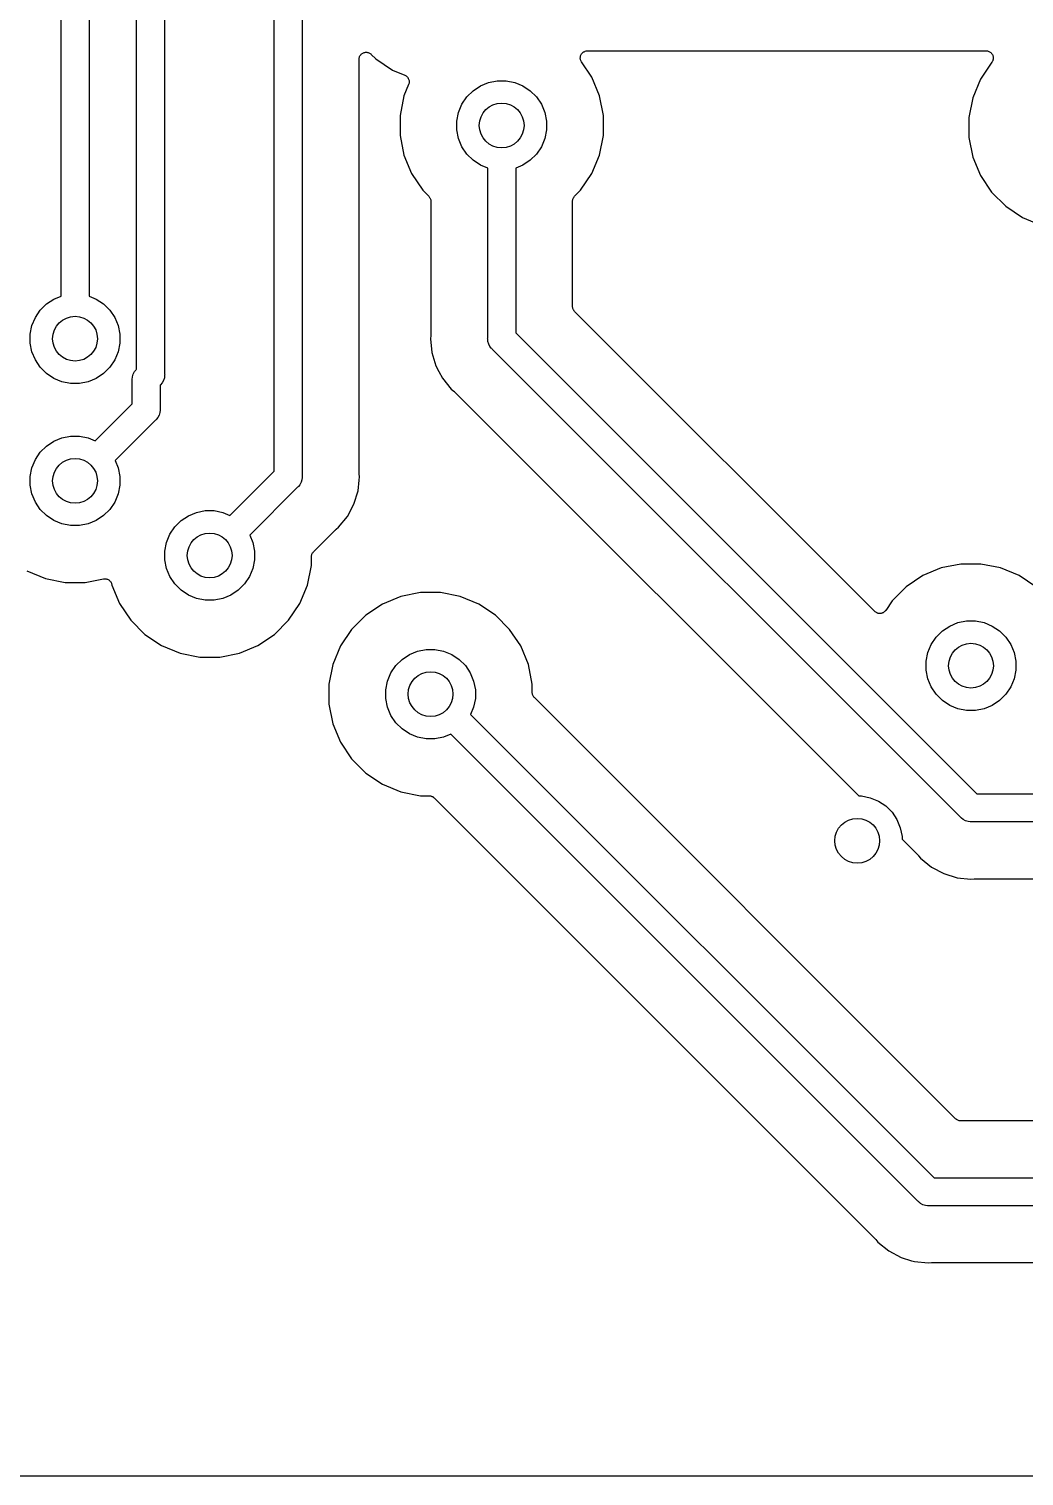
# Model space of a CAD drawing. Extents: x 1 to 139, y -76 to -1.
# Drawn here: x 18 to 26.89, y -75.56 to -62.64 of the extents above; entities that cross this region are included whole.
import ezdxf

# ---------------------------------------------------------------- set-up
doc = ezdxf.new("R2010")
doc.units = 0
doc.header["$MEASUREMENT"] = 0
doc.layers.add('BLACK', color=7, linetype='CONTINUOUS')

msp = doc.modelspace()

# ---------------------------------------------------------------- linework, layer by layer
at = {"layer": 'BLACK', "linetype": 'CONTINUOUS'}
for p, q in [((18.29, -65.0238), (18.29, -55.2511)), ((18.54, -55.2968), (18.54, -65.0238)), ((18.965, -65.6771), (18.965, -55.8461)), ((19.215, -55.8918), (19.215, -65.7229)), ((20.4435, -56.2731), (20.4435, -66.6337)), ((20.1935, -66.588), (20.1935, -56.4637)), ((20.9515, -62.9087), (20.9522, -62.9028)), ((20.9515, -62.9089), (20.9515, -62.9087)), ((20.9515, -62.909), (20.9515, -62.9089)), ((20.9515, -62.9089), (20.9515, -62.9089)), ((20.9515, -62.9096), (20.9515, -62.909)), ((20.9515, -66.6056), (20.9515, -62.9096)), ((20.9522, -62.9028), (20.9528, -62.8966)), ((20.9528, -62.8966), (20.9529, -62.8965)), ((20.9529, -62.8964), (20.9547, -62.8906)), ((20.9529, -62.8965), (20.9529, -62.8964)), ((20.9547, -62.8906), (20.9566, -62.8848)), ((20.9566, -62.8846), (20.9596, -62.8793)), ((20.9566, -62.8847), (20.9566, -62.8846)), ((20.9566, -62.8848), (20.9566, -62.8847)), ((20.9596, -62.8793), (20.9625, -62.8739)), ((20.9625, -62.8739), (20.9626, -62.8738)), ((20.9626, -62.8737), (20.9666, -62.869)), ((20.9626, -62.8738), (20.9626, -62.8737)), ((20.9666, -62.869), (20.9704, -62.8644)), ((20.9704, -62.8644), (20.9705, -62.8643)), ((20.9705, -62.8643), (20.9706, -62.8642)), ((20.9706, -62.8642), (20.9754, -62.8604)), ((20.9754, -62.8604), (20.98, -62.8566)), ((20.98, -62.8566), (20.9801, -62.8565)), ((20.9801, -62.8565), (20.9802, -62.8565)), ((20.9802, -62.8565), (20.9857, -62.8536)), ((20.9857, -62.8536), (20.991, -62.8508)), ((20.991, -62.8508), (20.9911, -62.8508)), ((20.9911, -62.8508), (20.9912, -62.8507)), ((20.9912, -62.8507), (20.9971, -62.849)), ((20.9971, -62.849), (21.0029, -62.8473)), ((21.0029, -62.8473), (21.003, -62.8473)), ((21.003, -62.8473), (21.0031, -62.8472)), ((21.0031, -62.8472), (21.0089, -62.8467)), ((21.0089, -62.8467), (21.0152, -62.8461)), ((21.0152, -62.8461), (21.0153, -62.8461)), ((21.0153, -62.8461), (21.0154, -62.8461)), ((21.0154, -62.8461), (21.0214, -62.8467)), ((21.0214, -62.8467), (21.0276, -62.8474)), ((21.0276, -62.8474), (21.0277, -62.8474)), ((21.0277, -62.8474), (21.0278, -62.8474)), ((21.0278, -62.8474), (21.0335, -62.8492)), ((21.0335, -62.8492), (21.0394, -62.851)), ((21.0394, -62.851), (21.0395, -62.851)), ((21.0395, -62.851), (21.0396, -62.8511)), ((21.0396, -62.8511), (21.0448, -62.8539)), ((21.0448, -62.8539), (21.0503, -62.8568)), ((21.0503, -62.8568), (21.0504, -62.8569)), ((21.0504, -62.8569), (21.0505, -62.857)), ((21.0505, -62.857), (21.0552, -62.8609)), ((21.0552, -62.8609), (21.0599, -62.8647)), ((21.0599, -62.8647), (21.1007, -62.9055)), ((21.1007, -62.9055), (21.2494, -63.0049)), ((22.9268, -62.896), (22.9275, -62.8899)), ((22.9268, -62.8961), (22.9268, -62.896)), ((22.9268, -62.8963), (22.9268, -62.8961)), ((22.9273, -62.9022), (22.9268, -62.8963)), ((22.9279, -62.9083), (22.9273, -62.9022)), ((22.9275, -62.8899), (22.9281, -62.8839)), ((22.9279, -62.9085), (22.9279, -62.9083)), ((22.9279, -62.9086), (22.9279, -62.9085)), ((22.9296, -62.9144), (22.9279, -62.9086)), ((22.9281, -62.8838), (22.9282, -62.8837)), ((22.9281, -62.8839), (22.9281, -62.8838)), ((22.9282, -62.8837), (22.93, -62.8778)), ((22.9313, -62.9202), (22.9296, -62.9144)), ((22.93, -62.8778), (22.9318, -62.8721)), ((22.9314, -62.9204), (22.9313, -62.9202)), ((22.9314, -62.9205), (22.9314, -62.9204)), ((22.9343, -62.9259), (22.9314, -62.9205)), ((22.9318, -62.872), (22.9319, -62.8718)), ((22.9318, -62.8721), (22.9318, -62.872)), ((22.9319, -62.8718), (22.9348, -62.8665)), ((22.937, -62.9312), (22.9343, -62.9259)), ((22.9348, -62.8665), (22.9377, -62.8612)), ((22.9372, -62.9315), (22.937, -62.9312)), ((22.9375, -62.932), (22.9372, -62.9315)), ((22.9372, -62.9315), (22.9372, -62.9315)), ((22.9372, -62.9315), (22.9372, -62.9315)), ((23.0297, -63.0699), (22.9375, -62.932)), ((22.9377, -62.8611), (22.9378, -62.861)), ((22.9377, -62.8612), (22.9377, -62.8611)), ((22.9378, -62.861), (22.9417, -62.8563)), ((22.9417, -62.8563), (22.9456, -62.8516)), ((22.9456, -62.8516), (22.9457, -62.8516)), ((22.9457, -62.8516), (22.9458, -62.8514)), ((22.9458, -62.8514), (22.9504, -62.8477)), ((22.9504, -62.8477), (22.9552, -62.8438)), ((22.9552, -62.8438), (22.9553, -62.8437)), ((22.9553, -62.8437), (22.9554, -62.8437)), ((22.9554, -62.8437), (22.9607, -62.8409)), ((22.9607, -62.8409), (22.9661, -62.838)), ((22.9661, -62.838), (22.9662, -62.8379)), ((22.9662, -62.8379), (22.9664, -62.8379)), ((22.9664, -62.8379), (22.9719, -62.8362)), ((22.9719, -62.8362), (22.978, -62.8344)), ((22.978, -62.8344), (22.9781, -62.8344)), ((22.9781, -62.8344), (22.9782, -62.8344)), ((22.9782, -62.8344), (22.9842, -62.8338)), ((22.9842, -62.8338), (22.9903, -62.8332)), ((22.9903, -62.8332), (26.5514, -62.8332)), ((26.6023, -62.9343), (26.5003, -63.0869)), ((26.5514, -62.8332), (26.552, -62.8332)), ((26.552, -62.8332), (26.5521, -62.8332)), ((26.5521, -62.8332), (26.5521, -62.8332)), ((26.5521, -62.8332), (26.5523, -62.8332)), ((26.5523, -62.8332), (26.5583, -62.8339)), ((26.5583, -62.8339), (26.5644, -62.8345)), ((26.5644, -62.8345), (26.5645, -62.8346)), ((26.5645, -62.8346), (26.5646, -62.8346)), ((26.5646, -62.8346), (26.5703, -62.8364)), ((26.5703, -62.8364), (26.5762, -62.8382)), ((26.5762, -62.8382), (26.5763, -62.8383)), ((26.5763, -62.8383), (26.5764, -62.8383)), ((26.5764, -62.8383), (26.5818, -62.8413)), ((26.5818, -62.8413), (26.5871, -62.8442)), ((26.5871, -62.8442), (26.5872, -62.8442)), ((26.5872, -62.8442), (26.5873, -62.8443)), ((26.5873, -62.8443), (26.5921, -62.8484)), ((26.5921, -62.8484), (26.5966, -62.8521)), ((26.5966, -62.8521), (26.5967, -62.8522)), ((26.5967, -62.8522), (26.5968, -62.8523)), ((26.5968, -62.8523), (26.6007, -62.8571)), ((26.6007, -62.8571), (26.6044, -62.8617)), ((26.604, -62.9322), (26.6023, -62.9343)), ((26.6041, -62.9321), (26.604, -62.9322)), ((26.6042, -62.932), (26.6041, -62.9321)), ((26.6071, -62.9265), (26.6042, -62.932)), ((26.6044, -62.8617), (26.6045, -62.8618)), ((26.6045, -62.8618), (26.6045, -62.8619)), ((26.6045, -62.8619), (26.6074, -62.8675)), ((26.6099, -62.9213), (26.6071, -62.9265)), ((26.6074, -62.8675), (26.6102, -62.8727)), ((26.61, -62.9212), (26.6099, -62.9213)), ((26.6118, -62.9152), (26.61, -62.9211)), ((26.61, -62.9211), (26.61, -62.9212)), ((26.6102, -62.8727), (26.6102, -62.8728)), ((26.6102, -62.8728), (26.6103, -62.8729)), ((26.6103, -62.8729), (26.612, -62.8787)), ((26.6136, -62.9095), (26.6118, -62.9152)), ((26.612, -62.8787), (26.6137, -62.8846)), ((26.6142, -62.9034), (26.6136, -62.9093)), ((26.6136, -62.9093), (26.6136, -62.9094)), ((26.6136, -62.9094), (26.6136, -62.9095)), ((26.6137, -62.8846), (26.6137, -62.8847)), ((26.6137, -62.8847), (26.6138, -62.8848)), ((26.6138, -62.8848), (26.6143, -62.8909)), ((26.6149, -62.8971), (26.6142, -62.9034)), ((26.6143, -62.8909), (26.6149, -62.8969)), ((26.6149, -62.8969), (26.6149, -62.897)), ((26.6149, -62.897), (26.6149, -62.8971)), ((21.2494, -63.0049), (21.3596, -63.0505)), ((21.3596, -63.0505), (21.36, -63.0507)), ((21.36, -63.0507), (21.36, -63.0507)), ((21.36, -63.0507), (21.3601, -63.0507)), ((21.3601, -63.0507), (21.3605, -63.0509)), ((21.3605, -63.0509), (21.3657, -63.0538)), ((21.3657, -63.0538), (21.3709, -63.0566)), ((21.3709, -63.0566), (21.3711, -63.0567)), ((21.3711, -63.0567), (21.3713, -63.0569)), ((21.3713, -63.0569), (21.3759, -63.0607)), ((21.3759, -63.0607), (21.3805, -63.0645)), ((21.3805, -63.0645), (21.3806, -63.0647)), ((21.3806, -63.0647), (21.3808, -63.0648)), ((21.3808, -63.0648), (21.3845, -63.0695)), ((21.3845, -63.0695), (21.3883, -63.0741)), ((21.3883, -63.0741), (21.3884, -63.0743)), ((21.3884, -63.0743), (21.3885, -63.0745)), ((21.3885, -63.0745), (21.3913, -63.0798)), ((21.3913, -63.0798), (21.3941, -63.0851)), ((23.0981, -63.2351), (23.0297, -63.0699)), ((21.394, -63.1335), (21.3519, -63.2351)), ((21.3957, -63.1278), (21.394, -63.1335)), ((21.3941, -63.0851), (21.3941, -63.0853)), ((21.3941, -63.0853), (21.3943, -63.0855)), ((21.3943, -63.0855), (21.396, -63.0913)), ((21.3975, -63.1221), (21.3957, -63.1278)), ((21.396, -63.0913), (21.3976, -63.097)), ((21.3976, -63.1216), (21.3975, -63.1218)), ((21.3975, -63.1218), (21.3975, -63.1221)), ((21.3976, -63.097), (21.3977, -63.0972)), ((21.3982, -63.1157), (21.3976, -63.1216)), ((21.3977, -63.0972), (21.3977, -63.0974)), ((21.3977, -63.0974), (21.3983, -63.1034)), ((21.3988, -63.1097), (21.3982, -63.1157)), ((21.3983, -63.1034), (21.3988, -63.1093)), ((21.3988, -63.1093), (21.3988, -63.1095)), ((21.3988, -63.1095), (21.3988, -63.1097)), ((21.9143, -63.245), (21.97, -63.1893)), ((21.97, -63.1893), (22.0355, -63.1455)), ((22.0355, -63.1455), (22.1083, -63.1154)), ((22.1083, -63.1154), (22.1856, -63.1)), ((22.1856, -63.1), (22.2644, -63.1)), ((22.2644, -63.1), (22.3417, -63.1154)), ((22.3417, -63.1154), (22.4145, -63.1455)), ((22.4145, -63.1455), (22.48, -63.1893)), ((22.48, -63.1893), (22.5357, -63.245)), ((26.5003, -63.0869), (26.4319, -63.2521)), ((21.3519, -63.2351), (21.317, -63.4106)), ((21.8404, -63.3833), (21.8705, -63.3105)), ((21.8705, -63.3105), (21.9143, -63.245)), ((22.5357, -63.245), (22.5795, -63.3105)), ((22.5795, -63.3105), (22.6096, -63.3833)), ((23.133, -63.4106), (23.0981, -63.2351)), ((26.4319, -63.2521), (26.397, -63.4276)), ((21.317, -63.4106), (21.317, -63.5894)), ((21.825, -63.4606), (21.8404, -63.3833)), ((21.825, -63.5394), (21.825, -63.4606)), ((22.6096, -63.3833), (22.625, -63.4606)), ((22.625, -63.4606), (22.625, -63.5394)), ((23.133, -63.5894), (23.133, -63.4106)), ((26.397, -63.4276), (26.397, -63.6064)), ((21.317, -63.5894), (21.3519, -63.7649)), ((21.8404, -63.6167), (21.825, -63.5394)), ((22.625, -63.5394), (22.6096, -63.6167)), ((23.0981, -63.7649), (23.133, -63.5894)), ((21.8705, -63.6895), (21.8404, -63.6167)), ((21.9143, -63.755), (21.8705, -63.6895)), ((22.5795, -63.6895), (22.5357, -63.755)), ((22.6096, -63.6167), (22.5795, -63.6895)), ((26.397, -63.6064), (26.4319, -63.7819)), ((21.3519, -63.7649), (21.4203, -63.9301)), ((21.97, -63.8107), (21.9143, -63.755)), ((22.0355, -63.8545), (21.97, -63.8107)), ((22.1, -63.8812), (22.0355, -63.8545)), ((22.4145, -63.8545), (22.35, -63.8812)), ((22.48, -63.8107), (22.4145, -63.8545)), ((22.5357, -63.755), (22.48, -63.8107)), ((23.0297, -63.9301), (23.0981, -63.7649)), ((26.4319, -63.7819), (26.5003, -63.9471)), ((21.4203, -63.9301), (21.5197, -64.0788)), ((22.1, -65.3989), (22.1, -63.8812)), ((22.35, -63.8812), (22.35, -65.3532)), ((22.9303, -64.0788), (23.0297, -63.9301)), ((26.5003, -63.9471), (26.5997, -64.0958)), ((21.5197, -64.0788), (21.5734, -64.1325)), ((22.8766, -64.1325), (22.9303, -64.0788)), ((26.5997, -64.0958), (26.7262, -64.2223)), ((21.5734, -64.1325), (21.5736, -64.1327)), ((21.5736, -64.1327), (21.5736, -64.1327)), ((21.5736, -64.1327), (21.5736, -64.1327)), ((21.5736, -64.1327), (21.574, -64.1331)), ((21.574, -64.1331), (21.5777, -64.1378)), ((21.5777, -64.1378), (21.5814, -64.1423)), ((21.5814, -64.1423), (21.5815, -64.1426)), ((21.5815, -64.1426), (21.5818, -64.1428)), ((21.5818, -64.1428), (21.5844, -64.148)), ((21.5844, -64.148), (21.5872, -64.1532)), ((21.5872, -64.1532), (21.5873, -64.1535)), ((21.5873, -64.1535), (21.5875, -64.1538)), ((21.5875, -64.1538), (21.5891, -64.1595)), ((21.5891, -64.1595), (21.5908, -64.1651)), ((21.5908, -64.1651), (21.5908, -64.1654)), ((21.5908, -64.1654), (21.5909, -64.1657)), ((21.5909, -64.1657), (21.5914, -64.1716)), ((21.5914, -64.1716), (21.592, -64.1774)), ((21.592, -64.1774), (21.592, -65.3708)), ((22.858, -64.1765), (22.8587, -64.1707)), ((22.858, -64.1772), (22.858, -64.1765)), ((22.858, -64.1774), (22.858, -64.1772)), ((22.858, -64.1772), (22.858, -64.1772)), ((22.858, -64.1772), (22.858, -64.1772)), ((22.858, -65.1165), (22.858, -64.1774)), ((22.8587, -64.1707), (22.8593, -64.1649)), ((22.8593, -64.1649), (22.8594, -64.1645)), ((22.8594, -64.1642), (22.8612, -64.1586)), ((22.8594, -64.1645), (22.8594, -64.1642)), ((22.8612, -64.1586), (22.8629, -64.153)), ((22.8629, -64.153), (22.863, -64.1527)), ((22.863, -64.1527), (22.8631, -64.1524)), ((22.8631, -64.1524), (22.8659, -64.1473)), ((22.8659, -64.1473), (22.8687, -64.1421)), ((22.8687, -64.1421), (22.8689, -64.1418)), ((22.8689, -64.1418), (22.8691, -64.1415)), ((22.8691, -64.1415), (22.8729, -64.137)), ((22.8729, -64.137), (22.8766, -64.1325)), ((26.7262, -64.2223), (26.8749, -64.3217)), ((26.8749, -64.3217), (27.0401, -64.3901)), ((18.0605, -65.2155), (18.1043, -65.15)), ((18.1043, -65.15), (18.16, -65.0943)), ((18.16, -65.0943), (18.2255, -65.0505)), ((18.2255, -65.0505), (18.29, -65.0238)), ((18.54, -65.0238), (18.6045, -65.0505)), ((18.6045, -65.0505), (18.67, -65.0943)), ((18.67, -65.0943), (18.7257, -65.15)), ((18.7257, -65.15), (18.7695, -65.2155)), ((22.8586, -65.1224), (22.858, -65.1165)), ((22.8591, -65.1282), (22.8586, -65.1224)), ((22.8592, -65.1285), (22.8591, -65.1282)), ((22.8592, -65.1288), (22.8592, -65.1285)), ((22.8609, -65.1345), (22.8592, -65.1288)), ((22.8625, -65.1401), (22.8609, -65.1345)), ((22.8627, -65.1404), (22.8625, -65.1401)), ((22.8628, -65.1407), (22.8627, -65.1404)), ((22.8655, -65.1458), (22.8628, -65.1407)), ((22.8682, -65.1511), (22.8655, -65.1458)), ((22.8685, -65.1513), (22.8682, -65.1511)), ((22.8686, -65.1516), (22.8685, -65.1513)), ((22.8723, -65.1562), (22.8686, -65.1516)), ((18.0304, -65.2883), (18.0605, -65.2155)), ((18.7695, -65.2155), (18.7996, -65.2883)), ((22.876, -65.1608), (22.8723, -65.1562)), ((22.8764, -65.1612), (22.876, -65.1608)), ((22.8765, -65.1613), (22.8764, -65.1612)), ((22.8764, -65.1612), (22.8764, -65.1612)), ((22.8766, -65.1614), (22.8765, -65.1613)), ((25.5565, -67.8413), (22.8766, -65.1614)), ((18.015, -65.3656), (18.0304, -65.2883)), ((18.015, -65.4444), (18.015, -65.3656)), ((18.7996, -65.2883), (18.815, -65.3656)), ((18.815, -65.3656), (18.815, -65.4444)), ((21.5917, -65.377), (21.5889, -65.405)), ((21.5889, -65.405), (21.6012, -65.5291)), ((21.592, -65.3717), (21.5917, -65.3743)), ((21.5917, -65.3743), (21.5917, -65.377)), ((21.592, -65.3708), (21.592, -65.3717)), ((22.0994, -65.405), (22.1, -65.3989)), ((22.1, -65.4111), (22.0994, -65.405)), ((22.1003, -65.4142), (22.1, -65.4111)), ((22.1, -65.4111), (22.1, -65.4111)), ((22.35, -65.3532), (26.4678, -69.471)), ((18.0304, -65.5217), (18.015, -65.4444)), ((18.0605, -65.5945), (18.0304, -65.5217)), ((18.7996, -65.5217), (18.7695, -65.5945)), ((18.815, -65.4444), (18.7996, -65.5217)), ((21.6012, -65.5291), (21.6374, -65.6484)), ((22.1018, -65.4295), (22.1003, -65.4142)), ((22.109, -65.4531), (22.1018, -65.4295)), ((22.1206, -65.4748), (22.109, -65.4531)), ((22.1317, -65.4883), (22.1206, -65.4748)), ((22.1362, -65.4938), (22.1317, -65.4883)), ((22.141, -65.4977), (22.1362, -65.4938)), ((26.3233, -69.6801), (22.141, -65.4977)), ((18.1043, -65.66), (18.0605, -65.5945)), ((18.16, -65.7157), (18.1043, -65.66)), ((18.7257, -65.66), (18.67, -65.7157)), ((18.7695, -65.5945), (18.7257, -65.66)), ((21.6374, -65.6484), (21.6644, -65.6991)), ((18.2255, -65.7595), (18.16, -65.7157)), ((18.2983, -65.7896), (18.2255, -65.7595)), ((18.3756, -65.805), (18.2983, -65.7896)), ((18.5317, -65.7896), (18.4544, -65.805)), ((18.6045, -65.7595), (18.5317, -65.7896)), ((18.67, -65.7157), (18.6045, -65.7595)), ((18.9244, -65.769), (18.9268, -65.7445)), ((18.925, -65.7751), (18.9244, -65.769)), ((18.925, -65.9882), (18.925, -65.7751)), ((18.9268, -65.7445), (18.934, -65.7209)), ((18.934, -65.7209), (18.9456, -65.6992)), ((18.9456, -65.6992), (18.9573, -65.685)), ((18.9573, -65.685), (18.9612, -65.6802)), ((18.9573, -65.685), (18.9573, -65.685)), ((18.9612, -65.6802), (18.965, -65.6771)), ((19.1944, -65.7988), (19.1788, -65.8178)), ((19.206, -65.7771), (19.1944, -65.7988)), ((19.2132, -65.7535), (19.206, -65.7771)), ((19.215, -65.7351), (19.2132, -65.7535)), ((19.215, -65.7229), (19.2156, -65.729)), ((19.2156, -65.729), (19.215, -65.7351)), ((19.215, -65.7351), (19.215, -65.7351)), ((21.6644, -65.6991), (21.6644, -65.6991)), ((21.6644, -65.6991), (21.6961, -65.7584)), ((21.6961, -65.7584), (21.7752, -65.8548)), ((18.4544, -65.805), (18.3756, -65.805)), ((19.1788, -65.8178), (19.175, -65.8209)), ((19.175, -65.8209), (19.175, -66.0339)), ((21.7752, -65.8548), (21.797, -65.8726)), ((21.797, -65.8726), (21.7977, -65.8732)), ((21.7977, -65.8732), (21.7995, -65.8751)), ((21.7995, -65.8751), (21.8016, -65.8768)), ((21.8016, -65.8768), (25.4148, -69.49)), ((18.5961, -66.3171), (18.925, -65.9882)), ((19.175, -66.0461), (19.1736, -66.06)), ((19.175, -66.0339), (19.1756, -66.04)), ((19.1756, -66.04), (19.175, -66.0461)), ((19.175, -66.0461), (19.175, -66.0461)), ((19.1341, -66.1327), (18.7729, -66.4939)), ((19.1388, -66.1288), (19.1341, -66.1327)), ((19.1427, -66.1241), (19.1388, -66.1288)), ((19.1544, -66.1098), (19.1427, -66.1241)), ((19.1427, -66.1241), (19.1427, -66.1241)), ((19.166, -66.0881), (19.1544, -66.1098)), ((19.1732, -66.0645), (19.166, -66.0881)), ((19.1736, -66.06), (19.1732, -66.0645)), ((18.2255, -66.3205), (18.2983, -66.2904)), ((18.2983, -66.2904), (18.3756, -66.275)), ((18.3756, -66.275), (18.4544, -66.275)), ((18.4544, -66.275), (18.5317, -66.2904)), ((18.5317, -66.2904), (18.5961, -66.3171)), ((18.0605, -66.4855), (18.1043, -66.42)), ((18.1043, -66.42), (18.16, -66.3643)), ((18.16, -66.3643), (18.2255, -66.3205)), ((18.015, -66.6356), (18.0304, -66.5583)), ((18.0304, -66.5583), (18.0605, -66.4855)), ((18.7729, -66.4939), (18.7996, -66.5583)), ((18.7996, -66.5583), (18.815, -66.6356)), ((18.015, -66.7144), (18.015, -66.6356)), ((18.815, -66.6356), (18.815, -66.7144)), ((19.7984, -66.9831), (20.1935, -66.588)), ((20.4345, -66.6879), (20.4232, -66.7092)), ((20.4417, -66.6643), (20.4345, -66.6879)), ((20.4435, -66.6459), (20.4417, -66.6643)), ((20.4435, -66.6337), (20.4441, -66.6398)), ((20.4441, -66.6398), (20.4435, -66.6459)), ((20.4435, -66.6459), (20.4435, -66.6459)), ((20.9423, -66.7639), (20.9518, -66.6678)), ((20.9518, -66.6083), (20.9515, -66.6056)), ((20.9517, -66.6109), (20.9518, -66.6083)), ((20.9518, -66.6118), (20.9517, -66.6109)), ((20.9546, -66.6398), (20.9518, -66.6118)), ((20.9518, -66.6678), (20.9546, -66.6398)), ((20.9518, -66.6678), (20.9518, -66.6678)), ((18.0304, -66.7917), (18.015, -66.7144)), ((18.0605, -66.8645), (18.0304, -66.7917)), ((18.7996, -66.7917), (18.7695, -66.8645)), ((18.815, -66.7144), (18.7996, -66.7917)), ((20.4026, -66.7325), (19.9752, -67.1599)), ((20.4073, -66.7286), (20.4026, -66.7325)), ((20.4112, -66.7239), (20.4073, -66.7286)), ((20.4229, -66.7096), (20.4112, -66.7238)), ((20.4112, -66.7238), (20.4112, -66.7239)), ((20.4232, -66.7092), (20.4229, -66.7096)), ((20.9061, -66.8832), (20.9423, -66.7639)), ((18.1043, -66.93), (18.0605, -66.8645)), ((18.16, -66.9857), (18.1043, -66.93)), ((18.7257, -66.93), (18.67, -66.9857)), ((18.7695, -66.8645), (18.7257, -66.93)), ((19.4278, -66.9865), (19.5006, -66.9564)), ((19.5006, -66.9564), (19.5779, -66.941)), ((19.5779, -66.941), (19.6567, -66.941)), ((19.6567, -66.941), (19.734, -66.9564)), ((19.734, -66.9564), (19.7984, -66.9831)), ((20.8474, -66.9932), (20.9061, -66.8832)), ((18.2255, -67.0295), (18.16, -66.9857)), ((18.2983, -67.0596), (18.2255, -67.0295)), ((18.3756, -67.075), (18.2983, -67.0596)), ((18.4544, -67.075), (18.3756, -67.075)), ((18.5317, -67.0596), (18.4544, -67.075)), ((18.6045, -67.0295), (18.5317, -67.0596)), ((18.67, -66.9857), (18.6045, -67.0295)), ((19.2628, -67.1515), (19.3066, -67.086)), ((19.3066, -67.086), (19.3623, -67.0303)), ((19.3623, -67.0303), (19.4278, -66.9865)), ((20.7465, -67.1074), (20.7683, -67.0896)), ((20.7683, -67.0896), (20.8474, -66.9932)), ((19.2327, -67.2243), (19.2628, -67.1515)), ((19.9752, -67.1599), (20.0019, -67.2243)), ((20.5439, -67.3096), (20.7419, -67.1116)), ((20.7419, -67.1116), (20.7425, -67.111)), ((20.7425, -67.111), (20.7446, -67.1093)), ((20.7446, -67.1093), (20.7465, -67.1074)), ((19.2173, -67.3016), (19.2327, -67.2243)), ((19.2173, -67.3804), (19.2173, -67.3016)), ((20.0019, -67.2243), (20.0173, -67.3016)), ((20.0173, -67.3016), (20.0173, -67.3804)), ((20.5253, -67.3536), (20.526, -67.3478)), ((20.526, -67.3478), (20.5266, -67.3419)), ((20.5266, -67.3419), (20.5267, -67.3416)), ((20.5267, -67.3413), (20.5285, -67.3357)), ((20.5267, -67.3416), (20.5267, -67.3413)), ((20.5285, -67.3357), (20.5302, -67.3301)), ((20.5302, -67.3301), (20.5303, -67.3298)), ((20.5303, -67.3298), (20.5304, -67.3295)), ((20.5304, -67.3295), (20.5332, -67.3244)), ((20.5332, -67.3244), (20.536, -67.3192)), ((20.536, -67.3192), (20.5362, -67.3189)), ((20.5362, -67.3189), (20.5364, -67.3186)), ((20.5364, -67.3186), (20.5402, -67.3141)), ((20.5402, -67.3141), (20.5439, -67.3096)), ((17.9849, -67.4797), (18.1501, -67.5481)), ((19.2327, -67.4577), (19.2173, -67.3804)), ((19.2628, -67.5305), (19.2327, -67.4577)), ((20.0019, -67.4577), (19.9718, -67.5305)), ((20.0173, -67.3804), (20.0019, -67.4577)), ((20.4904, -67.6059), (20.5253, -67.4304)), ((20.5253, -67.3543), (20.5253, -67.3536)), ((20.5253, -67.3545), (20.5253, -67.3543)), ((20.5253, -67.3543), (20.5253, -67.3543)), ((20.5253, -67.3543), (20.5253, -67.3543)), ((20.5253, -67.4304), (20.5253, -67.3545)), ((26.1511, -67.4529), (25.9859, -67.5213)), ((26.3266, -67.418), (26.1511, -67.4529)), ((26.5054, -67.418), (26.3266, -67.418)), ((26.6809, -67.4529), (26.5054, -67.418)), ((26.8461, -67.5213), (26.6809, -67.4529)), ((18.1501, -67.5481), (18.3256, -67.583)), ((18.3256, -67.583), (18.5044, -67.583)), ((18.5044, -67.583), (18.6684, -67.5504)), ((18.6684, -67.5504), (18.6688, -67.5503)), ((18.6688, -67.5503), (18.6689, -67.5503)), ((18.6689, -67.5503), (18.6693, -67.5502)), ((18.6689, -67.5503), (18.6689, -67.5503)), ((18.6693, -67.5502), (18.6752, -67.5497)), ((18.6752, -67.5497), (18.6812, -67.5492)), ((18.6812, -67.5492), (18.6814, -67.5492)), ((18.6814, -67.5492), (18.6816, -67.5492)), ((18.6816, -67.5492), (18.6875, -67.5498)), ((18.6875, -67.5498), (18.6935, -67.5504)), ((18.6935, -67.5504), (18.6937, -67.5505)), ((18.6937, -67.5505), (18.694, -67.5505)), ((18.694, -67.5505), (18.6997, -67.5523)), ((18.6997, -67.5523), (18.7054, -67.5541)), ((18.7054, -67.5541), (18.7056, -67.5542)), ((18.7056, -67.5542), (18.7058, -67.5543)), ((18.7058, -67.5543), (18.711, -67.5571)), ((18.711, -67.5571), (18.7163, -67.56)), ((18.7163, -67.56), (18.7164, -67.5601)), ((18.7164, -67.5601), (18.7166, -67.5602)), ((18.7166, -67.5602), (18.7213, -67.5641)), ((18.7213, -67.5641), (18.7258, -67.5679)), ((18.7258, -67.5679), (18.726, -67.568)), ((18.726, -67.568), (18.7261, -67.5682)), ((18.7261, -67.5682), (18.7299, -67.5729)), ((18.7299, -67.5729), (18.7337, -67.5775)), ((18.7337, -67.5775), (18.7338, -67.5777)), ((18.7338, -67.5777), (18.7339, -67.5778)), ((18.7339, -67.5778), (18.7366, -67.5831)), ((18.7366, -67.5831), (18.7395, -67.5884)), ((18.7395, -67.5884), (18.7396, -67.5886)), ((18.7396, -67.5886), (18.7397, -67.5888)), ((18.7397, -67.5888), (18.7413, -67.5945)), ((18.7413, -67.5945), (18.7431, -67.6003)), ((18.7431, -67.6003), (18.7442, -67.6059)), ((18.7442, -67.6059), (18.8126, -67.7711)), ((19.3066, -67.596), (19.2628, -67.5305)), ((19.3623, -67.6517), (19.3066, -67.596)), ((19.928, -67.596), (19.8723, -67.6517)), ((19.9718, -67.5305), (19.928, -67.596)), ((20.422, -67.7711), (20.4904, -67.6059)), ((25.9859, -67.5213), (25.8372, -67.6207)), ((26.9948, -67.6207), (26.8461, -67.5213)), ((19.4278, -67.6955), (19.3623, -67.6517)), ((19.5006, -67.7256), (19.4278, -67.6955)), ((19.5779, -67.741), (19.5006, -67.7256)), ((19.734, -67.7256), (19.6567, -67.741)), ((19.8068, -67.6955), (19.734, -67.7256)), ((19.8723, -67.6517), (19.8068, -67.6955)), ((21.3251, -67.7069), (21.1599, -67.7753)), ((21.5006, -67.672), (21.3251, -67.7069)), ((21.6794, -67.672), (21.5006, -67.672)), ((21.8549, -67.7069), (21.6794, -67.672)), ((22.0201, -67.7753), (21.8549, -67.7069)), ((25.8372, -67.6207), (25.7107, -67.7472)), ((18.8126, -67.7711), (18.912, -67.9198)), ((19.6567, -67.741), (19.5779, -67.741)), ((20.3226, -67.9198), (20.422, -67.7711)), ((21.1599, -67.7753), (21.0112, -67.8747)), ((22.1688, -67.8747), (22.0201, -67.7753)), ((25.5612, -67.8452), (25.5565, -67.8413)), ((25.5658, -67.849), (25.5612, -67.8452)), ((25.566, -67.8491), (25.5658, -67.849)), ((25.5661, -67.8492), (25.566, -67.8491)), ((25.5714, -67.8521), (25.5661, -67.8492)), ((25.5767, -67.8549), (25.5714, -67.8521)), ((25.5769, -67.855), (25.5767, -67.8549)), ((25.577, -67.8551), (25.5769, -67.855)), ((25.5826, -67.8568), (25.577, -67.8551)), ((25.5885, -67.8586), (25.5826, -67.8568)), ((25.5887, -67.8586), (25.5885, -67.8586)), ((25.5889, -67.8587), (25.5887, -67.8586)), ((25.5947, -67.8593), (25.5889, -67.8587)), ((25.6008, -67.8599), (25.5947, -67.8593)), ((25.601, -67.8599), (25.6008, -67.8599)), ((25.6012, -67.8599), (25.601, -67.8599)), ((25.6071, -67.8594), (25.6012, -67.8599)), ((25.6132, -67.8588), (25.6071, -67.8594)), ((25.6134, -67.8588), (25.6132, -67.8588)), ((25.6135, -67.8588), (25.6134, -67.8588)), ((25.6192, -67.8571), (25.6135, -67.8588)), ((25.6251, -67.8554), (25.6192, -67.8571)), ((25.6252, -67.8553), (25.6251, -67.8554)), ((25.6254, -67.8552), (25.6252, -67.8553)), ((25.6307, -67.8525), (25.6254, -67.8552)), ((25.6361, -67.8497), (25.6307, -67.8525)), ((25.6362, -67.8495), (25.6361, -67.8497)), ((25.6364, -67.8494), (25.6362, -67.8495)), ((25.641, -67.8457), (25.6364, -67.8494)), ((25.6457, -67.8419), (25.641, -67.8457)), ((25.6459, -67.8418), (25.6457, -67.8419)), ((25.646, -67.8416), (25.6459, -67.8418)), ((25.6498, -67.8371), (25.646, -67.8416)), ((25.6537, -67.8324), (25.6498, -67.8371)), ((25.6539, -67.8321), (25.6537, -67.8324)), ((25.654, -67.8321), (25.6539, -67.8321)), ((25.6542, -67.8317), (25.654, -67.8321)), ((25.654, -67.8321), (25.654, -67.8321)), ((25.7107, -67.7472), (25.6542, -67.8317)), ((18.912, -67.9198), (19.0385, -68.0463)), ((20.1961, -68.0463), (20.3226, -67.9198)), ((21.0112, -67.8747), (20.8847, -68.0012)), ((22.2953, -68.0012), (22.1688, -67.8747)), ((26.161, -68.0153), (26.2265, -67.9715)), ((26.2265, -67.9715), (26.2993, -67.9414)), ((26.2993, -67.9414), (26.3766, -67.926)), ((26.3766, -67.926), (26.4554, -67.926)), ((26.4554, -67.926), (26.5327, -67.9414)), ((26.5327, -67.9414), (26.6055, -67.9715)), ((26.6055, -67.9715), (26.671, -68.0153)), ((19.0385, -68.0463), (19.1872, -68.1457)), ((20.0474, -68.1457), (20.1961, -68.0463)), ((20.8847, -68.0012), (20.7853, -68.1499)), ((22.3947, -68.1499), (22.2953, -68.0012)), ((26.0615, -68.1365), (26.1053, -68.071)), ((26.1053, -68.071), (26.161, -68.0153)), ((26.671, -68.0153), (26.7267, -68.071)), ((26.7267, -68.071), (26.7705, -68.1365)), ((19.1872, -68.1457), (19.3524, -68.2141)), ((19.3524, -68.2141), (19.5279, -68.249)), ((19.5279, -68.249), (19.7067, -68.249)), ((19.7067, -68.249), (19.8822, -68.2141)), ((19.8822, -68.2141), (20.0474, -68.1457)), ((20.7853, -68.1499), (20.7169, -68.3151)), ((21.335, -68.2693), (21.4005, -68.2255)), ((21.4005, -68.2255), (21.4733, -68.1954)), ((21.4733, -68.1954), (21.5506, -68.18)), ((21.5506, -68.18), (21.6294, -68.18)), ((21.6294, -68.18), (21.7067, -68.1954)), ((21.7067, -68.1954), (21.7795, -68.2255)), ((21.7795, -68.2255), (21.845, -68.2693)), ((22.4631, -68.3151), (22.3947, -68.1499)), ((26.016, -68.2866), (26.0314, -68.2093)), ((26.0314, -68.2093), (26.0615, -68.1365)), ((26.7705, -68.1365), (26.8006, -68.2093)), ((26.8006, -68.2093), (26.816, -68.2866)), ((20.7169, -68.3151), (20.682, -68.4906)), ((21.2355, -68.3905), (21.2793, -68.325)), ((21.2793, -68.325), (21.335, -68.2693)), ((21.845, -68.2693), (21.9007, -68.325)), ((21.9007, -68.325), (21.9445, -68.3905)), ((22.498, -68.4906), (22.4631, -68.3151)), ((26.016, -68.3654), (26.016, -68.2866)), ((26.0314, -68.4427), (26.016, -68.3654)), ((26.816, -68.3654), (26.8006, -68.4427)), ((26.816, -68.2866), (26.816, -68.3654)), ((20.682, -68.4906), (20.682, -68.6694)), ((21.19, -68.5406), (21.2054, -68.4633)), ((21.2054, -68.4633), (21.2355, -68.3905)), ((21.9445, -68.3905), (21.9746, -68.4633)), ((21.9746, -68.4633), (21.99, -68.5406)), ((22.498, -68.5665), (22.498, -68.4906)), ((26.0615, -68.5155), (26.0314, -68.4427)), ((26.8006, -68.4427), (26.7705, -68.5155)), ((21.19, -68.6194), (21.19, -68.5406)), ((21.2054, -68.6967), (21.19, -68.6194)), ((21.99, -68.6194), (21.9746, -68.6967)), ((21.99, -68.5406), (21.99, -68.6194)), ((22.4986, -68.5724), (22.498, -68.5665)), ((22.4991, -68.5782), (22.4986, -68.5724)), ((22.4992, -68.5785), (22.4991, -68.5782)), ((22.4992, -68.5788), (22.4992, -68.5785)), ((22.5009, -68.5845), (22.4992, -68.5788)), ((22.5025, -68.5901), (22.5009, -68.5845)), ((22.5027, -68.5904), (22.5025, -68.5901)), ((22.5028, -68.5907), (22.5027, -68.5904)), ((22.5055, -68.5959), (22.5028, -68.5907)), ((22.5082, -68.6011), (22.5055, -68.5959)), ((22.5085, -68.6013), (22.5082, -68.6011)), ((22.5086, -68.6016), (22.5085, -68.6013)), ((22.5123, -68.6062), (22.5086, -68.6016)), ((22.516, -68.6108), (22.5123, -68.6062)), ((22.5164, -68.6112), (22.516, -68.6108)), ((22.5165, -68.6113), (22.5164, -68.6112)), ((22.5164, -68.6112), (22.5164, -68.6112)), ((22.5166, -68.6114), (22.5165, -68.6113)), ((26.2786, -72.3734), (22.5166, -68.6114)), ((26.1053, -68.581), (26.0615, -68.5155)), ((26.161, -68.6367), (26.1053, -68.581)), ((26.2265, -68.6805), (26.161, -68.6367)), ((26.671, -68.6367), (26.6055, -68.6805)), ((26.7267, -68.581), (26.671, -68.6367)), ((26.7705, -68.5155), (26.7267, -68.581)), ((20.682, -68.6694), (20.7169, -68.8449)), ((21.2355, -68.7695), (21.2054, -68.6967)), ((21.2793, -68.835), (21.2355, -68.7695)), ((21.9746, -68.6967), (21.9479, -68.7611)), ((21.9479, -68.7611), (26.0868, -72.9)), ((26.2993, -68.7106), (26.2265, -68.6805)), ((26.3766, -68.726), (26.2993, -68.7106)), ((26.4554, -68.726), (26.3766, -68.726)), ((26.5327, -68.7106), (26.4554, -68.726)), ((26.6055, -68.6805), (26.5327, -68.7106)), ((20.7169, -68.8449), (20.7853, -69.0101)), ((21.335, -68.8907), (21.2793, -68.835)), ((21.4005, -68.9345), (21.335, -68.8907)), ((20.7853, -69.0101), (20.8847, -69.1588)), ((21.4733, -68.9646), (21.4005, -68.9345)), ((21.5506, -68.98), (21.4733, -68.9646)), ((21.6294, -68.98), (21.5506, -68.98)), ((21.7067, -68.9646), (21.6294, -68.98)), ((21.7711, -68.9379), (21.7067, -68.9646)), ((25.9423, -73.1091), (21.7711, -68.9379)), ((20.8847, -69.1588), (21.0112, -69.2853)), ((21.0112, -69.2853), (21.1599, -69.3847)), ((21.1599, -69.3847), (21.3251, -69.4531)), ((21.3251, -69.4531), (21.5006, -69.488)), ((21.5006, -69.488), (21.5765, -69.488)), ((21.5765, -69.488), (21.5767, -69.488)), ((21.5767, -69.488), (21.5767, -69.488)), ((21.5767, -69.488), (21.5767, -69.488)), ((21.5767, -69.488), (21.5774, -69.488)), ((21.5774, -69.488), (21.5832, -69.4887)), ((21.5832, -69.4887), (21.5891, -69.4893)), ((21.5891, -69.4893), (21.5894, -69.4894)), ((21.5894, -69.4894), (21.5897, -69.4894)), ((21.5897, -69.4894), (21.5953, -69.4912)), ((21.5953, -69.4912), (21.6009, -69.4929)), ((21.6009, -69.4929), (21.6012, -69.493)), ((21.6012, -69.493), (21.6015, -69.4931)), ((21.6015, -69.4931), (21.6066, -69.4959)), ((21.6066, -69.4959), (21.6118, -69.4987)), ((21.6118, -69.4987), (21.6121, -69.4989)), ((21.6121, -69.4989), (21.6124, -69.4991)), ((21.6124, -69.4991), (21.6169, -69.5029)), ((21.6169, -69.5029), (21.6214, -69.5066)), ((21.6214, -69.5066), (25.5632, -73.4484)), ((25.4148, -69.49), (25.4394, -69.49)), ((25.4394, -69.49), (25.5167, -69.5054)), ((25.5167, -69.5054), (25.5895, -69.5355)), ((25.5895, -69.5355), (25.655, -69.5793)), ((26.4678, -69.471), (47.8805, -69.471)), ((25.655, -69.5793), (25.7107, -69.635)), ((25.7107, -69.635), (25.7545, -69.7005)), ((25.7545, -69.7005), (25.7846, -69.7733)), ((25.7846, -69.7733), (25.8, -69.8506)), ((26.3272, -69.6848), (26.3233, -69.6801)), ((26.3319, -69.6887), (26.3272, -69.6848)), ((26.3462, -69.7004), (26.3319, -69.6887)), ((26.3677, -69.7119), (26.3462, -69.7004)), ((26.3679, -69.712), (26.3677, -69.7119)), ((26.3915, -69.7192), (26.3679, -69.712)), ((26.4099, -69.721), (26.3915, -69.7192)), ((26.416, -69.7216), (26.4099, -69.721)), ((26.4099, -69.721), (26.4099, -69.721)), ((26.4221, -69.721), (26.416, -69.7216)), ((47.9999, -69.721), (26.4221, -69.721)), ((25.8, -69.8506), (25.8, -69.8752)), ((25.8, -69.8752), (25.9442, -70.0194)), ((25.9442, -70.0194), (25.9448, -70.02)), ((25.9448, -70.02), (25.9465, -70.0221)), ((25.9465, -70.0221), (25.9484, -70.024)), ((25.9484, -70.024), (25.9662, -70.0458)), ((25.9662, -70.0458), (26.0626, -70.1249)), ((26.0626, -70.1249), (26.1726, -70.1836)), ((26.1726, -70.1836), (26.2919, -70.2198)), ((26.2919, -70.2198), (26.416, -70.2321)), ((26.416, -70.2321), (26.444, -70.2293)), ((26.444, -70.2293), (26.4449, -70.2292)), ((26.4449, -70.2292), (26.4475, -70.2293)), ((26.4475, -70.2293), (26.4502, -70.229)), ((26.4502, -70.229), (32.0753, -70.229)), ((26.2831, -72.3771), (26.2786, -72.3734)), ((26.2876, -72.3809), (26.2831, -72.3771)), ((26.2879, -72.3811), (26.2876, -72.3809)), ((26.2882, -72.3813), (26.2879, -72.3811)), ((26.2934, -72.3841), (26.2882, -72.3813)), ((26.2985, -72.3869), (26.2934, -72.3841)), ((26.2988, -72.387), (26.2985, -72.3869)), ((26.2991, -72.3871), (26.2988, -72.387)), ((26.3047, -72.3888), (26.2991, -72.3871)), ((26.3103, -72.3906), (26.3047, -72.3888)), ((26.3106, -72.3906), (26.3103, -72.3906)), ((26.3109, -72.3907), (26.3106, -72.3906)), ((26.3168, -72.3913), (26.3109, -72.3907)), ((26.3226, -72.392), (26.3168, -72.3913)), ((26.3233, -72.392), (26.3226, -72.392)), ((26.3235, -72.392), (26.3233, -72.392)), ((26.3233, -72.392), (26.3233, -72.392)), ((26.3233, -72.392), (26.3233, -72.392)), ((32.9776, -72.392), (26.3235, -72.392)), ((26.0868, -72.9), (33.2738, -72.9)), ((25.9462, -73.1138), (25.9423, -73.1091)), ((25.9509, -73.1177), (25.9462, -73.1138)), ((25.9587, -73.1241), (25.9509, -73.1177)), ((25.9509, -73.1177), (25.9509, -73.1177)), ((25.9652, -73.1294), (25.9587, -73.1241)), ((25.9869, -73.141), (25.9652, -73.1294)), ((26.0105, -73.1482), (25.9869, -73.141)), ((26.0289, -73.15), (26.0105, -73.1482)), ((26.035, -73.1506), (26.0289, -73.15)), ((26.0289, -73.15), (26.0289, -73.15)), ((26.0411, -73.15), (26.035, -73.1506)), ((33.2738, -73.15), (26.0411, -73.15)), ((25.5632, -73.4484), (25.5638, -73.449)), ((25.5638, -73.449), (25.5655, -73.4511)), ((25.5655, -73.4511), (25.5674, -73.453)), ((25.5674, -73.453), (25.5852, -73.4748)), ((25.5852, -73.4748), (25.6816, -73.5539)), ((25.6816, -73.5539), (25.7916, -73.6126)), ((25.7916, -73.6126), (25.8863, -73.6414)), ((25.8863, -73.6414), (25.8864, -73.6414)), ((25.8864, -73.6414), (25.9109, -73.6488)), ((25.9109, -73.6488), (26.035, -73.6611)), ((26.035, -73.6611), (26.063, -73.6583)), ((26.063, -73.6583), (26.0639, -73.6582)), ((26.0639, -73.6582), (26.0665, -73.6583)), ((26.0665, -73.6583), (26.0692, -73.658)), ((26.0692, -73.658), (32.9776, -73.658)), ((133.538, -75.565), (6.16231, -75.565))]:
    msp.add_line(p, q, dxfattribs=at)
at = {"layer": 'BLACK'}
for centre in [(22.225, -63.5), (18.415, -65.405), (18.415, -66.675), (19.6173, -67.341), (26.416, -68.326), (21.59, -68.58), (25.4, -69.89)]:
    msp.add_circle(centre, 0.2, dxfattribs=at)

doc.saveas('drawing.dxf')
